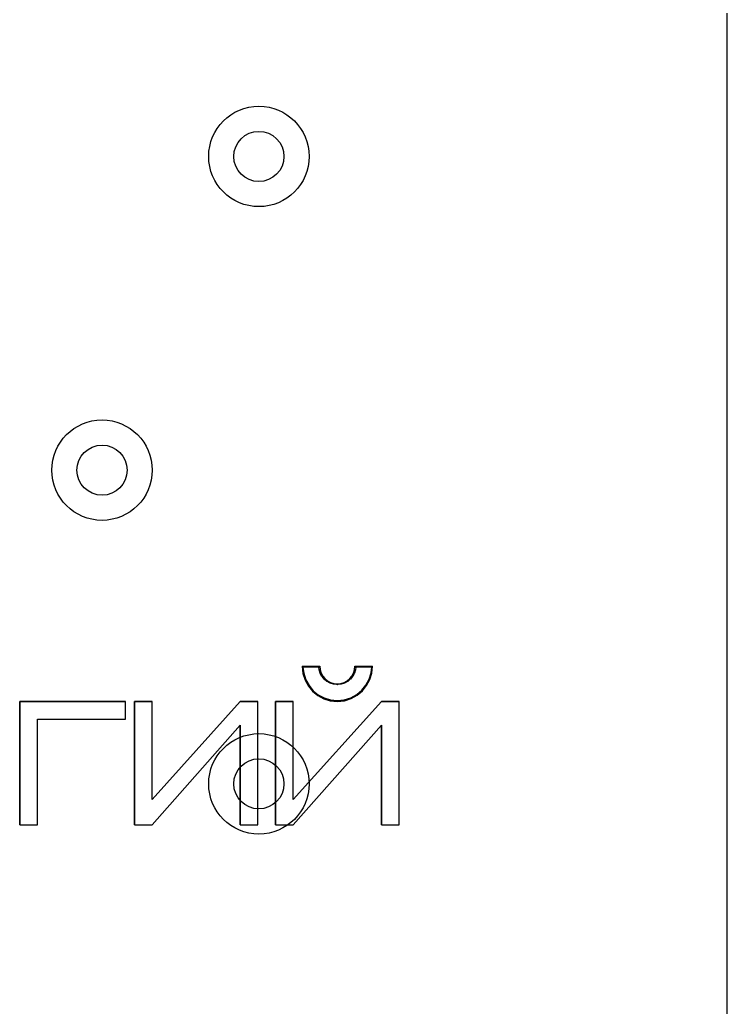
# Model space of a CAD drawing. Header units: millimetres. Extents: x 52 to 245, y 27 to 183.
# Drawn here: x 239.34 to 244.98, y 43.22 to 51.09 of the extents above; entities that cross this region are included whole.
import ezdxf

# ---------------------------------------------------------------- set-up
doc = ezdxf.new("R2010")
doc.units = ezdxf.units.MM
for name, color, linetype in [('Mechanical15', 56, 'Continuous'), ('MultiLayer', 9, 'Continuous'), ('TopOverlay', 2, 'Continuous'), ('ViaHoleLayer', 16, 'Continuous')]:
    doc.layers.add(name, color=color, linetype=linetype)

msp = doc.modelspace()

# ---------------------------------------------------------------- linework, layer by layer
at = {"layer": 'Mechanical15'}
msp.add_line((244.983, 27), (244.983, 183.5), dxfattribs=at)
at = {"layer": 'MultiLayer'}
for centre in [(241.25, 50), (240, 47.5), (241.25, 45)]:
    msp.add_circle(centre, 0.4, dxfattribs=at)
at = {"layer": 'TopOverlay'}
for p, q in [((241.5939, 45.9377), (241.7345, 45.9377)), ((241.5939, 45.9377), (241.6009, 45.88)), ((241.7284, 45.931), (241.6015, 45.931)), ((241.6015, 45.931), (241.6075, 45.8815)), ((241.6075, 45.8815), (241.6242, 45.8294)), ((241.7306, 45.9089), (241.7284, 45.931)), ((241.7306, 45.9089), (241.7306, 45.9095)), ((241.7306, 45.9095), (241.7306, 45.9095)), ((241.7306, 45.9095), (241.7306, 45.9089)), ((241.7307, 45.9088), (241.7306, 45.9089)), ((241.7309, 45.9075), (241.7307, 45.9088)), ((241.7307, 45.9088), (241.7307, 45.9088)), ((241.7392, 45.8811), (241.7309, 45.9075)), ((241.7345, 45.9377), (241.7374, 45.9095)), ((241.7374, 45.9095), (241.7456, 45.8831)), ((241.7456, 45.8831), (241.7586, 45.8593)), ((241.9916, 45.8593), (242.0046, 45.8831)), ((242.0046, 45.8831), (242.0129, 45.9095)), ((242.0193, 45.9075), (242.0111, 45.8811)), ((242.0129, 45.9095), (242.0157, 45.9377)), ((242.0157, 45.9377), (242.1563, 45.9377)), ((242.0196, 45.9088), (242.0193, 45.9075)), ((242.0193, 45.9075), (242.0193, 45.9075)), ((242.0196, 45.9089), (242.0195, 45.9087)), ((242.0195, 45.9087), (242.0196, 45.9088)), ((242.0195, 45.9087), (242.0195, 45.9087)), ((242.0218, 45.931), (242.0196, 45.9089)), ((242.1489, 45.931), (242.0218, 45.931)), ((242.1283, 45.8335), (242.1441, 45.8842)), ((242.1345, 45.8309), (242.1507, 45.8829)), ((242.1441, 45.8842), (242.1489, 45.931)), ((242.1507, 45.8829), (242.1563, 45.9377)), ((241.6009, 45.88), (241.618, 45.8268)), ((241.618, 45.8268), (241.6443, 45.7789)), ((241.6242, 45.8294), (241.6499, 45.7828)), ((241.7397, 45.8799), (241.7392, 45.8811)), ((241.7392, 45.8811), (241.7392, 45.8811)), ((241.7397, 45.8798), (241.7396, 45.88)), ((241.7396, 45.88), (241.7396, 45.88)), ((241.7396, 45.88), (241.7397, 45.8799)), ((241.7526, 45.8562), (241.7397, 45.8798)), ((241.7527, 45.8561), (241.7526, 45.8562)), ((241.7527, 45.856), (241.7527, 45.8561)), ((241.7534, 45.855), (241.7527, 45.856)), ((241.7706, 45.8342), (241.7534, 45.855)), ((241.7586, 45.8593), (241.7758, 45.8384)), ((241.7715, 45.8332), (241.7706, 45.8342)), ((241.7706, 45.8342), (241.7706, 45.8342)), ((241.7716, 45.8332), (241.7714, 45.8333)), ((241.7714, 45.8333), (241.7714, 45.8333)), ((241.7714, 45.8333), (241.7715, 45.8332)), ((241.7923, 45.8161), (241.7716, 45.8332)), ((241.7758, 45.8384), (241.7966, 45.8212)), ((241.7933, 45.8154), (241.7923, 45.8161)), ((241.7923, 45.8161), (241.7923, 45.8161)), ((241.7923, 45.8161), (241.7923, 45.8161)), ((241.7935, 45.8153), (241.7933, 45.8154)), ((241.8172, 45.8024), (241.7935, 45.8153)), ((241.7966, 45.8212), (241.8205, 45.8082)), ((241.8205, 45.8082), (241.8469, 45.8)), ((241.9034, 45.8), (241.9297, 45.8082)), ((241.9297, 45.8082), (241.9536, 45.8212)), ((241.9567, 45.8153), (241.933, 45.8024)), ((241.9536, 45.8212), (241.9744, 45.8384)), ((241.9569, 45.8154), (241.9567, 45.8153)), ((241.9567, 45.8153), (241.9567, 45.8153)), ((241.9579, 45.8161), (241.9568, 45.8153)), ((241.9568, 45.8153), (241.9569, 45.8154)), ((241.9568, 45.8153), (241.9568, 45.8153)), ((241.9787, 45.8333), (241.9579, 45.8161)), ((241.9744, 45.8384), (241.9916, 45.8593)), ((241.9796, 45.8342), (241.9787, 45.8333)), ((241.9787, 45.8333), (241.9787, 45.8333)), ((241.9968, 45.855), (241.9796, 45.8342)), ((241.9975, 45.856), (241.9968, 45.855)), ((241.9968, 45.855), (241.9968, 45.855)), ((241.9976, 45.8562), (241.9975, 45.8559)), ((241.9976, 45.8562), (241.9975, 45.856)), ((241.9975, 45.856), (241.9976, 45.8561)), ((241.9975, 45.8559), (241.9975, 45.856)), ((241.9975, 45.856), (241.9975, 45.856)), ((242.0105, 45.8798), (241.9976, 45.8562)), ((241.9976, 45.8561), (241.9976, 45.8562)), ((241.9976, 45.8562), (241.9976, 45.8562)), ((241.9976, 45.8561), (241.9976, 45.8561)), ((242.0111, 45.8811), (242.0105, 45.8799)), ((242.0105, 45.8799), (242.0106, 45.88)), ((242.0106, 45.88), (242.0105, 45.8798)), ((242.0105, 45.8799), (242.0105, 45.8799)), ((242.0105, 45.8798), (242.0105, 45.8798)), ((242.1033, 45.787), (242.1283, 45.8335)), ((242.1089, 45.7833), (242.1345, 45.8309)), ((241.6443, 45.7789), (241.6786, 45.7375)), ((241.6499, 45.7828), (241.6834, 45.7423)), ((241.6786, 45.7375), (241.7199, 45.7036)), ((241.6834, 45.7423), (241.7237, 45.7092)), ((241.8173, 45.8023), (241.8172, 45.8024)), ((241.8185, 45.8018), (241.8173, 45.8023)), ((241.8173, 45.8023), (241.8173, 45.8023)), ((241.8449, 45.7936), (241.8185, 45.8018)), ((241.8462, 45.7933), (241.8449, 45.7936)), ((241.8449, 45.7936), (241.8449, 45.7936)), ((241.8463, 45.7933), (241.8462, 45.7933)), ((241.8743, 45.7905), (241.8463, 45.7933)), ((241.8469, 45.8), (241.8751, 45.7971)), ((241.8744, 45.7904), (241.8743, 45.7905)), ((241.8757, 45.7904), (241.8744, 45.7904)), ((241.8744, 45.7904), (241.8744, 45.7904)), ((241.8751, 45.7971), (241.9034, 45.8)), ((241.8759, 45.7905), (241.8757, 45.7904)), ((241.9039, 45.7933), (241.8759, 45.7905)), ((241.904, 45.7933), (241.9039, 45.7933)), ((241.9054, 45.7936), (241.904, 45.7933)), ((241.904, 45.7933), (241.904, 45.7933)), ((241.9317, 45.8018), (241.9054, 45.7936)), ((241.9329, 45.8023), (241.9317, 45.8018)), ((241.9317, 45.8018), (241.9317, 45.8018)), ((241.933, 45.8024), (241.9328, 45.8023)), ((241.9328, 45.8023), (241.9328, 45.8023)), ((241.9328, 45.8023), (241.9329, 45.8023)), ((241.933, 45.8024), (241.9329, 45.8023)), ((241.9329, 45.8023), (241.933, 45.8023)), ((241.933, 45.8023), (241.933, 45.8024)), ((241.933, 45.8024), (241.933, 45.8024)), ((241.933, 45.8024), (241.933, 45.8024)), ((242.0294, 45.7118), (242.07, 45.746)), ((242.0333, 45.7062), (242.0748, 45.7412)), ((242.07, 45.746), (242.1033, 45.787)), ((242.0748, 45.7412), (242.1089, 45.7833)), ((239.344, 44.6722), (239.344, 45.6565)), ((239.344, 45.6565), (240.1877, 45.6565)), ((240.1877, 45.6565), (239.344, 45.6565)), ((239.344, 45.6565), (239.344, 44.6722)), ((240.1877, 45.5159), (240.1877, 45.6565)), ((240.1877, 45.5159), (240.1877, 45.6565)), ((240.258, 44.6722), (240.258, 45.6565)), ((240.258, 45.6565), (240.3986, 45.6565)), ((240.3986, 45.6565), (240.258, 45.6565)), ((240.258, 45.6565), (240.258, 44.6722)), ((240.3986, 44.8761), (241.1017, 45.6565)), ((240.3986, 44.8761), (240.3986, 45.6565)), ((241.1017, 45.6565), (240.3986, 44.8761)), ((240.3986, 44.8761), (240.3986, 45.6565)), ((241.1017, 45.6565), (241.2423, 45.6565)), ((241.2423, 45.6565), (241.1017, 45.6565)), ((241.2423, 44.6722), (241.2423, 45.6565)), ((241.2423, 44.6722), (241.2423, 45.6565)), ((241.3829, 45.6565), (241.5236, 45.6565)), ((241.3829, 44.6722), (241.3829, 45.6565)), ((241.5236, 45.6565), (241.3829, 45.6565)), ((241.3829, 45.6565), (241.3829, 44.6722)), ((241.5236, 44.8761), (241.5236, 45.6565)), ((241.5236, 44.8761), (242.2267, 45.6565)), ((242.2267, 45.6565), (241.5236, 44.8761)), ((241.5236, 44.8761), (241.5236, 45.6565)), ((241.7199, 45.7036), (241.7671, 45.6781)), ((241.7237, 45.7092), (241.7697, 45.6844)), ((241.7671, 45.6781), (241.8192, 45.6621)), ((241.7697, 45.6844), (241.8205, 45.6687)), ((241.8192, 45.6621), (241.8751, 45.6565)), ((241.8205, 45.6687), (241.8751, 45.6633)), ((241.8751, 45.6633), (241.931, 45.6691)), ((241.8751, 45.6565), (241.9324, 45.6625)), ((241.931, 45.6691), (241.9828, 45.6857)), ((241.9324, 45.6625), (241.9855, 45.6795)), ((241.9828, 45.6857), (242.0294, 45.7118)), ((241.9855, 45.6795), (242.0333, 45.7062)), ((242.2267, 45.6565), (242.3673, 45.6565)), ((242.3673, 45.6565), (242.2267, 45.6565)), ((242.3673, 44.6722), (242.3673, 45.6565)), ((242.3673, 44.6722), (242.3673, 45.6565)), ((239.4846, 44.6722), (239.4846, 45.5159)), ((239.4846, 45.5159), (240.1877, 45.5159)), ((239.4846, 45.5159), (240.1877, 45.5159)), ((239.4846, 44.6722), (239.4846, 45.5159)), ((240.3986, 44.6722), (241.1017, 45.4667)), ((240.3986, 44.6722), (241.1017, 45.4667)), ((241.1017, 44.6722), (241.1017, 45.4667)), ((241.1017, 45.4667), (241.1017, 44.6722)), ((241.5236, 44.6722), (242.2267, 45.4667)), ((241.5236, 44.6722), (242.2267, 45.4667)), ((242.2267, 44.6722), (242.2267, 45.4667)), ((242.2267, 45.4667), (242.2267, 44.6722)), ((239.344, 44.6722), (239.4846, 44.6722)), ((239.344, 44.6722), (239.4846, 44.6722)), ((240.258, 44.6722), (240.3986, 44.6722)), ((240.258, 44.6722), (240.3986, 44.6722)), ((241.1017, 44.6722), (241.2423, 44.6722)), ((241.1017, 44.6722), (241.2423, 44.6722)), ((241.3829, 44.6722), (241.5236, 44.6722)), ((241.3829, 44.6722), (241.5236, 44.6722)), ((242.2267, 44.6722), (242.3673, 44.6722)), ((242.2267, 44.6722), (242.3673, 44.6722))]:
    msp.add_line(p, q, dxfattribs=at)
at = {"layer": 'ViaHoleLayer'}
for centre in [(241.25, 50), (240, 47.5), (241.25, 45)]:
    msp.add_circle(centre, 0.2, dxfattribs=at)

doc.saveas('drawing.dxf')
